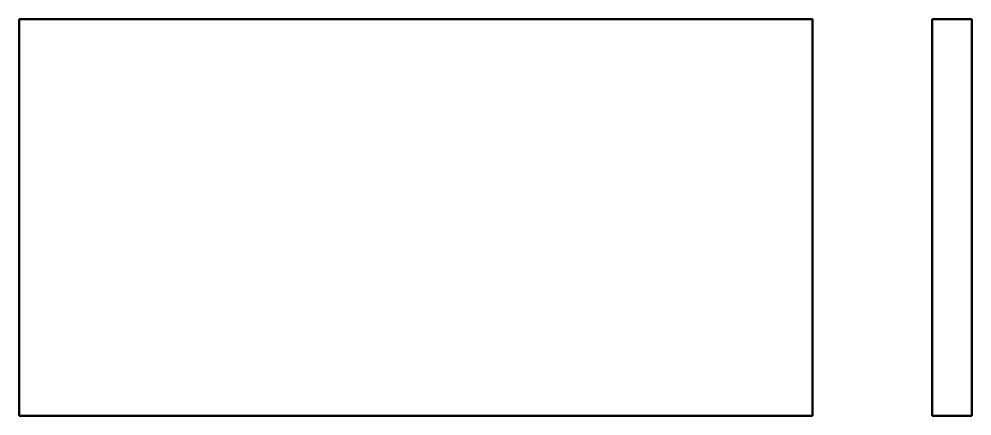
# Model space of a CAD drawing. Header units: millimetres. Extents: x 94 to 334, y 99 to 199.
import ezdxf

# ---------------------------------------------------------------- set-up
doc = ezdxf.new("R2010")
doc.units = ezdxf.units.MM
doc.header["$LTSCALE"] = 0.75
doc.layers.add('表示', color=7, linetype='Continuous', lineweight=50)

msp = doc.modelspace()

# ---------------------------------------------------------------- linework, layer by layer
at = {"layer": '表示'}
for p, q in [((93.924544, 199.219757, 5), (293.924544, 199.219757, 5)), ((93.924544, 99.219757, 5), (93.924544, 199.219757, 5)), ((293.924544, 199.219757, 5), (293.924544, 99.219757, 5)), ((293.924544, 99.219757, 5), (93.924544, 99.219757, 5))]:
    msp.add_line(p, q, dxfattribs=at)
at = {"layer": '表示', "extrusion": (-1, 2.967e-13, 2.967e-13)}
for p, q in [((324.126701, 199.219757, 100), (324.126701, 99.219757, 100)), ((324.126701, 199.219757, 100), (334.126701, 199.219757, 100)), ((334.126701, 199.219757, 100), (334.126701, 99.219757, 100)), ((324.126701, 99.219757, 100), (334.126701, 99.219757, 100))]:
    msp.add_line(p, q, dxfattribs=at)

doc.saveas('drawing.dxf')
